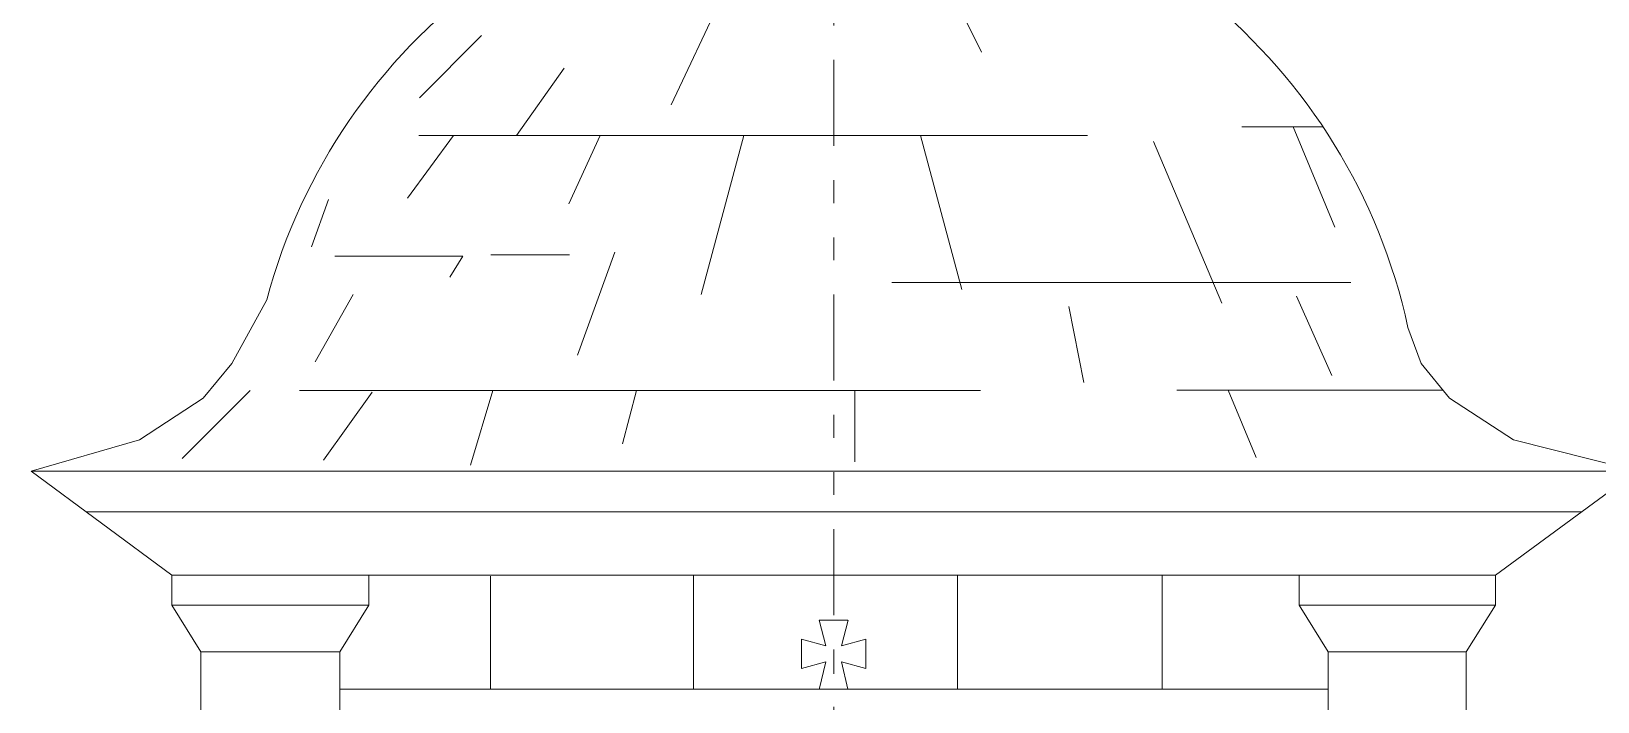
# Model space of a CAD drawing. Header units: millimetres. Extents: x -490789 to -449459, y 209001 to 327650.
# Drawn here: x -466000 to -461171, y 230133 to 232199 of the extents above; entities that cross this region are included whole.
import ezdxf

# ---------------------------------------------------------------- set-up
doc = ezdxf.new("R2010")
doc.units = ezdxf.units.MM
doc.header["$MEASUREMENT"] = 0
doc.linetypes.add('2-Штрих-Штриховая', pattern=[723.19442, 264.583325, -105.833328, 70.555556, -105.833328, 70.555556, -105.833328])
for name, color, linetype, lineweight in [('0_Ном._пера__12_Ном._пера__12_Ном._пера__12', 12, 'Continuous', 18), ('0_Ном._пера__7_Ном._пера__7_Ном._пера__7', 7, 'Continuous', 18), ('0_Ном_пера__14_Ном_пера__14_Ном_пера__14_Ном_пера__14_Ном_пера__14_Ном_пера__14_Ном_пера__14_Ном_пера__14_Ном_пера__14_Ном_пера__14_Ном_пера__14_Ном_пера__14_Ном_пера__14_Ном_пера__14_Ном_пера__14_Ном_пера__14_Ном_пера__14_Ном._пера__14_Ном_пера__14_Ном_2_Ном._пера__8', 8, 'Continuous', 18), ('0_Ном_пера__15_Ном_пера__15_Ном_пера__15_Ном_пера__15_Ном_пера__15_Ном_пера__15_Ном_пера__15_Ном_пера__15_Ном_пера__15_Ном_пера__15_Ном_пера__15_Ном_пера__15_Ном_пера__15_Ном_пера__15_Ном_пера__15_Ном._пера__15_Ном_пера__15_Ном._пера__15_Ном_пера__15_Но_1_Ном._пера__8', 8, 'Continuous', 18), ('0_Ном_пера__1_Ном_пера__1_Ном_пера__1_Ном._пера__1_Ном_пера__1_Ном_пера__1_Ном_пера__1_Ном_пера__1_Ном_пера__1_Ном_пера__1_Ном_пера__1_Ном_пера__1_Ном_пера__1_Ном_пера__1_Ном_пера__1_Ном_пера__1_Ном_пера__1_Ном_пера__1_Ном_пера__1_Ном_пера__1_Ном_пера___D_Ном._пера__1', 1, 'Continuous', 18), ('0_Ном_пера__1_Ном_пера__1_Ном_пера__1_Ном_пера__1_Ном_пера__1_Ном_пера__1_Ном_пера__1_Ном_пера__1_Ном_пера__1_Ном_пера__1_Ном._пера__1_Ном_пера__1_Ном_пера__1_Ном_пера__1_Ном_пера__1_Ном_пера__1_Ном_пера__1_Ном_пера__1_Ном_пера__1_Ном_пера__1_Ном_пера___D_Ном._пера__1', 1, 'Continuous', 18), ('0_Ном_пера__7_Ном_пера__7_Ном_пера__7_Ном._пера__7_Ном_пера__7_Ном_пера__7_Ном_пера__7_Ном_пера__7_Ном_пера__7_Ном_пера__7_Ном_пера__7_Ном_пера__7_Ном_пера__7_Ном_пера__7_Ном_пера__7_Ном_пера__7_Ном_пера__7_Ном_пера__7_Ном_пера__7_Ном_пера__7_Ном_пера___5_Ном._пера__7', 7, 'Continuous', 18), ('0_Ном_пера__7_Ном_пера__7_Ном_пера__7_Ном_пера__7_Ном_пера__7_Ном_пера__7_Ном_пера__7_Ном_пера__7_Ном_пера__7_Ном_пера__7_Ном_пера__7_Ном_пера__7_Ном_пера__7_Ном_пера__7_Ном_пера__7_Ном_пера__7_Ном_пера__7_Ном_пера__7_Ном_пера__7_Ном_пера__7_Ном_пера__7_8_Ном._пера__1', 1, 'Continuous', 18), ('0_Ном_пера__7_Ном_пера__7_Ном_пера__7_Ном_пера__7_Ном_пера__7_Ном_пера__7_Ном_пера__7_Ном_пера__7_Ном_пера__7_Ном_пера__7_Ном_пера__7_Ном_пера__7_Ном_пера__7_Ном_пера__7_Ном_пера__7_Ном_пера__7_Ном_пера__7_Ном_пера__7_Ном_пера__7_Ном_пера__7_Ном_пера__7_C_Ном._пера__7', 7, 'Continuous', 18), ('0_Ном_пера__7_Ном_пера__7_Ном_пера__7_Ном_пера__7_Ном_пера__7_Ном_пера__7_Ном_пера__7_Ном_пера__7_Ном_пера__7_Ном_пера__7_Ном_пера__7_Ном_пера__7_Ном_пера__7_Ном_пера__7_Ном_пера__7_Ном_пера__7_Ном_пера__7_Ном_пера__7_Ном_пера__7_Ном_пера__7_Ном_пера__7_C_Ном._пера__8', 8, 'Continuous', 18), ('Defpoints_Ном_пера__7_Ном._пера__7_Ном._пера__7_Ном._пера__7_Ном._пера__5_Ном._пера__7_Ном._пера__7_Ном._пера__7', 7, 'Continuous', 18), ('hatch_Ном_пера__254_Ном_пера__254_Ном_пера__254_Ном._пера__254_Ном_пера__254_Ном._пера__9_Ном_пера__9_Ном_пера__9_Ном_пера__12_Ном_пера__12_Ном_пера__12_Ном_пера__12_Ном_пера__12_Ном_пера__12_Ном_пера__1_Ном_пера__1_Ном_пера__1_Ном_пера__1_Ном_пера__1_Н_B_Ном._пера__1', 1, 'Continuous', 18)]:
    doc.layers.add(name, color=color, linetype=linetype, lineweight=lineweight)

msp = doc.modelspace()

# ---------------------------------------------------------------- linework, layer by layer
at = {"layer": '0_Ном._пера__12_Ном._пера__12_Ном._пера__12', "linetype": '2-Штрих-Штриховая'}
for p, q in [((-463525.4, 218105.7), (-463525.4, 234468.5)), ((-463525.4, 218101.4), (-463525.4, 230380.2))]:
    msp.add_line(p, q, dxfattribs=at)
at = {"layer": '0_Ном._пера__7_Ном._пера__7_Ном._пера__7', "linetype": 'Continuous'}
for p, q in [((-465382.2, 231175.9), (-465274.2, 231372.1)), ((-461714.9, 231175.9), (-461755.7, 231286.8)), ((-465469.8, 231068.2), (-465382.2, 231175.9)), ((-461627.3, 231068.2), (-461714.9, 231175.9)), ((-465666.9, 230940.1), (-465469.8, 231068.2)), ((-461430.2, 230940.1), (-461627.3, 231068.2)), ((-466000, 230844), (-465666.9, 230940.1)), ((-461050.1, 230844), (-461430.2, 230940.1)), ((-466000, 230844), (-461050.1, 230844)), ((-465567, 230523.3), (-466000, 230844)), ((-461486.3, 230523.3), (-461050.1, 230844)), ((-465830.4, 230718.4), (-461220.9, 230718.4)), ((-461569.1, 230523.3), (-465567, 230523.3)), ((-463958.5, 230523.3), (-463958.5, 230171.4)), ((-463144.4, 230523.3), (-463144.4, 230171.4)), ((-462514.1, 230523.3), (-462514.1, 230171.4)), ((-465477, 225592.3), (-465477, 230286.8)), ((-465477, 230286.8), (-465049.2, 230286.8)), ((-465049.2, 225593.4), (-465049.2, 230286.8)), ((-462001.6, 230286.8), (-462001.6, 225592.3))]:
    msp.add_line(p, q, dxfattribs=at)
msp.add_arc((-463525.4, 230900.2), 1811.4, 12.3238, 164.8995, dxfattribs=at)
at = {"layer": '0_Ном_пера__14_Ном_пера__14_Ном_пера__14_Ном_пера__14_Ном_пера__14_Ном_пера__14_Ном_пера__14_Ном_пера__14_Ном_пера__14_Ном_пера__14_Ном_пера__14_Ном_пера__14_Ном_пера__14_Ном_пера__14_Ном_пера__14_Ном_пера__14_Ном_пера__14_Ном._пера__14_Ном_пера__14_Ном_2_Ном._пера__8', "linetype": 'Continuous'}
for p, q in [((-463870.5, 232304.5), (-464027.4, 231972.3)), ((-463145.7, 232286.2), (-463070.1, 232134.8)), ((-464803.5, 231994.3), (-464612.1, 232185.8)), ((-464504.5, 231878), (-464357.2, 232085.7)), ((-462267.5, 231904.9), (-462018.1, 231904.9)), ((-462109.8, 231904.9), (-461981.1, 231595.3)), ((-464698, 231878), (-464840.1, 231684.8)), ((-464805.3, 231878), (-462743.4, 231878)), ((-464246.6, 231878), (-464342.9, 231667)), ((-463803.7, 231878), (-463935.1, 231387.8)), ((-463258.2, 231878), (-463131.1, 231403.4)), ((-462540.3, 231859.6), (-462329.2, 231361.6)), ((-465083.5, 231680.9), (-465136.7, 231534.5)), ((-465063.8, 231505.8), (-464669.5, 231505.8)), ((-464669.5, 231505.8), (-464709.7, 231441.1)), ((-464583.6, 231509.9), (-464340.7, 231509.9)), ((-464200.8, 231518.5), (-464316.1, 231200.6)), ((-463346.8, 231425.1), (-461931.6, 231425.1)), ((-465325.8, 231092), (-465534.9, 230882.8)), ((-465172.7, 231092), (-463073.7, 231092)), ((-465099, 230877.9), (-464949.6, 231087.5)), ((-464576.9, 231092), (-464645.8, 230862)), ((-464134, 231092), (-464177.9, 230928.2)), ((-463461.3, 231092), (-463461.3, 230871.9)), ((-462467.9, 231093), (-461647.5, 231093)), ((-462310.2, 231093), (-462223.7, 230885.5))]:
    msp.add_line(p, q, dxfattribs=at)
at = {"layer": '0_Ном_пера__15_Ном_пера__15_Ном_пера__15_Ном_пера__15_Ном_пера__15_Ном_пера__15_Ном_пера__15_Ном_пера__15_Ном_пера__15_Ном_пера__15_Ном_пера__15_Ном_пера__15_Ном_пера__15_Ном_пера__15_Ном_пера__15_Ном._пера__15_Ном_пера__15_Ном._пера__15_Ном_пера__15_Но_1_Ном._пера__8', "linetype": 'Continuous'}
msp.add_line((-462801, 231351.2), (-462754.8, 231116.9), dxfattribs=at)
at = {"layer": '0_Ном_пера__1_Ном_пера__1_Ном_пера__1_Ном._пера__1_Ном_пера__1_Ном_пера__1_Ном_пера__1_Ном_пера__1_Ном_пера__1_Ном_пера__1_Ном_пера__1_Ном_пера__1_Ном_пера__1_Ном_пера__1_Ном_пера__1_Ном_пера__1_Ном_пера__1_Ном_пера__1_Ном_пера__1_Ном_пера__1_Ном_пера___D_Ном._пера__1', "linetype": 'Continuous'}
msp.add_line((-465049.2, 230171.4), (-462001.6, 230171.4), dxfattribs=at)
at = {"layer": '0_Ном_пера__1_Ном_пера__1_Ном_пера__1_Ном_пера__1_Ном_пера__1_Ном_пера__1_Ном_пера__1_Ном_пера__1_Ном_пера__1_Ном_пера__1_Ном._пера__1_Ном_пера__1_Ном_пера__1_Ном_пера__1_Ном_пера__1_Ном_пера__1_Ном_пера__1_Ном_пера__1_Ном_пера__1_Ном_пера__1_Ном_пера___D_Ном._пера__1', "linetype": 'Continuous'}
msp.add_line((-463625.6, 230325.8), (-463625.6, 230235.4), dxfattribs=at)
at = {"layer": '0_Ном_пера__7_Ном_пера__7_Ном_пера__7_Ном._пера__7_Ном_пера__7_Ном_пера__7_Ном_пера__7_Ном_пера__7_Ном_пера__7_Ном_пера__7_Ном_пера__7_Ном_пера__7_Ном_пера__7_Ном_пера__7_Ном_пера__7_Ном_пера__7_Ном_пера__7_Ном_пера__7_Ном_пера__7_Ном_пера__7_Ном_пера___5_Ном._пера__7', "linetype": 'Continuous'}
msp.add_line((-464584.1, 230519.7), (-464584.1, 230171.4), dxfattribs=at)
at = {"layer": '0_Ном_пера__7_Ном_пера__7_Ном_пера__7_Ном_пера__7_Ном_пера__7_Ном_пера__7_Ном_пера__7_Ном_пера__7_Ном_пера__7_Ном_пера__7_Ном_пера__7_Ном_пера__7_Ном_пера__7_Ном_пера__7_Ном_пера__7_Ном_пера__7_Ном_пера__7_Ном_пера__7_Ном_пера__7_Ном_пера__7_Ном_пера__7_8_Ном._пера__1', "linetype": 'Continuous'}
for p, q in [((-463570.9, 230384.6), (-463550.6, 230305.7)), ((-463482, 230384.3), (-463502.3, 230305.7)), ((-463550.6, 230305.7), (-463625.7, 230325.8)), ((-463427, 230325.8), (-463502.3, 230305.7)), ((-463550.6, 230255.6), (-463625.6, 230235.4)), ((-463570.9, 230171.2), (-463550.6, 230255.6)), ((-463502.2, 230255.6), (-463482.2, 230171.4)), ((-463426.9, 230235.4), (-463502.2, 230255.6))]:
    msp.add_line(p, q, dxfattribs=at)
at = {"layer": '0_Ном_пера__7_Ном_пера__7_Ном_пера__7_Ном_пера__7_Ном_пера__7_Ном_пера__7_Ном_пера__7_Ном_пера__7_Ном_пера__7_Ном_пера__7_Ном_пера__7_Ном_пера__7_Ном_пера__7_Ном_пера__7_Ном_пера__7_Ном_пера__7_Ном_пера__7_Ном_пера__7_Ном_пера__7_Ном_пера__7_Ном_пера__7_C_Ном._пера__7', "linetype": 'Continuous'}
msp.add_line((-461576.3, 225592.3), (-461576.3, 230286.8), dxfattribs=at)
at = {"layer": '0_Ном_пера__7_Ном_пера__7_Ном_пера__7_Ном_пера__7_Ном_пера__7_Ном_пера__7_Ном_пера__7_Ном_пера__7_Ном_пера__7_Ном_пера__7_Ном_пера__7_Ном_пера__7_Ном_пера__7_Ном_пера__7_Ном_пера__7_Ном_пера__7_Ном_пера__7_Ном_пера__7_Ном_пера__7_Ном_пера__7_Ном_пера__7_C_Ном._пера__8', "linetype": 'Continuous'}
for p, q in [((-465124.9, 231180.6), (-465008.1, 231388.3)), ((-462099.6, 231383.3), (-461990.7, 231138.1))]:
    msp.add_line(p, q, dxfattribs=at)
at = {"layer": 'Defpoints_Ном_пера__7_Ном._пера__7_Ном._пера__7_Ном._пера__7_Ном._пера__5_Ном._пера__7_Ном._пера__7_Ном._пера__7', "linetype": 'Continuous'}
for p, q in [((-465567, 230430.2), (-465567, 230523.3)), ((-464959.2, 230430.2), (-464959.2, 230523.3)), ((-462091.6, 230430.2), (-462091.6, 230523.3)), ((-461490.2, 230523.3), (-462070.2, 230523.3)), ((-461486.3, 230523.3), (-462070.2, 230523.3)), ((-461486.3, 230430.2), (-461486.3, 230523.3)), ((-465477, 230286.8), (-465567, 230430.4)), ((-464982.1, 230430.2), (-465567, 230430.2)), ((-464959.2, 230430.2), (-465540.7, 230430.2)), ((-465049.2, 230286.8), (-464959.2, 230430.2)), ((-462001.6, 230286.8), (-462091.6, 230430.4)), ((-461511.6, 230430.2), (-462091.6, 230430.2)), ((-461486.3, 230430.2), (-462070.2, 230430.2)), ((-461576.3, 230286.8), (-461486.3, 230430.2)), ((-461601.6, 230286.8), (-462001.6, 230286.8)), ((-461576.3, 230286.8), (-461980.2, 230286.8))]:
    msp.add_line(p, q, dxfattribs=at)
at = {"layer": 'hatch_Ном_пера__254_Ном_пера__254_Ном_пера__254_Ном._пера__254_Ном_пера__254_Ном._пера__9_Ном_пера__9_Ном_пера__9_Ном_пера__12_Ном_пера__12_Ном_пера__12_Ном_пера__12_Ном_пера__12_Ном_пера__12_Ном_пера__1_Ном_пера__1_Ном_пера__1_Ном_пера__1_Ном_пера__1_Н_B_Ном._пера__1', "linetype": 'Continuous'}
for p, q in [((-463482.2, 230384.4), (-463570.9, 230384.6)), ((-463427, 230325.8), (-463426.9, 230235.4))]:
    msp.add_line(p, q, dxfattribs=at)

doc.saveas('drawing.dxf')
